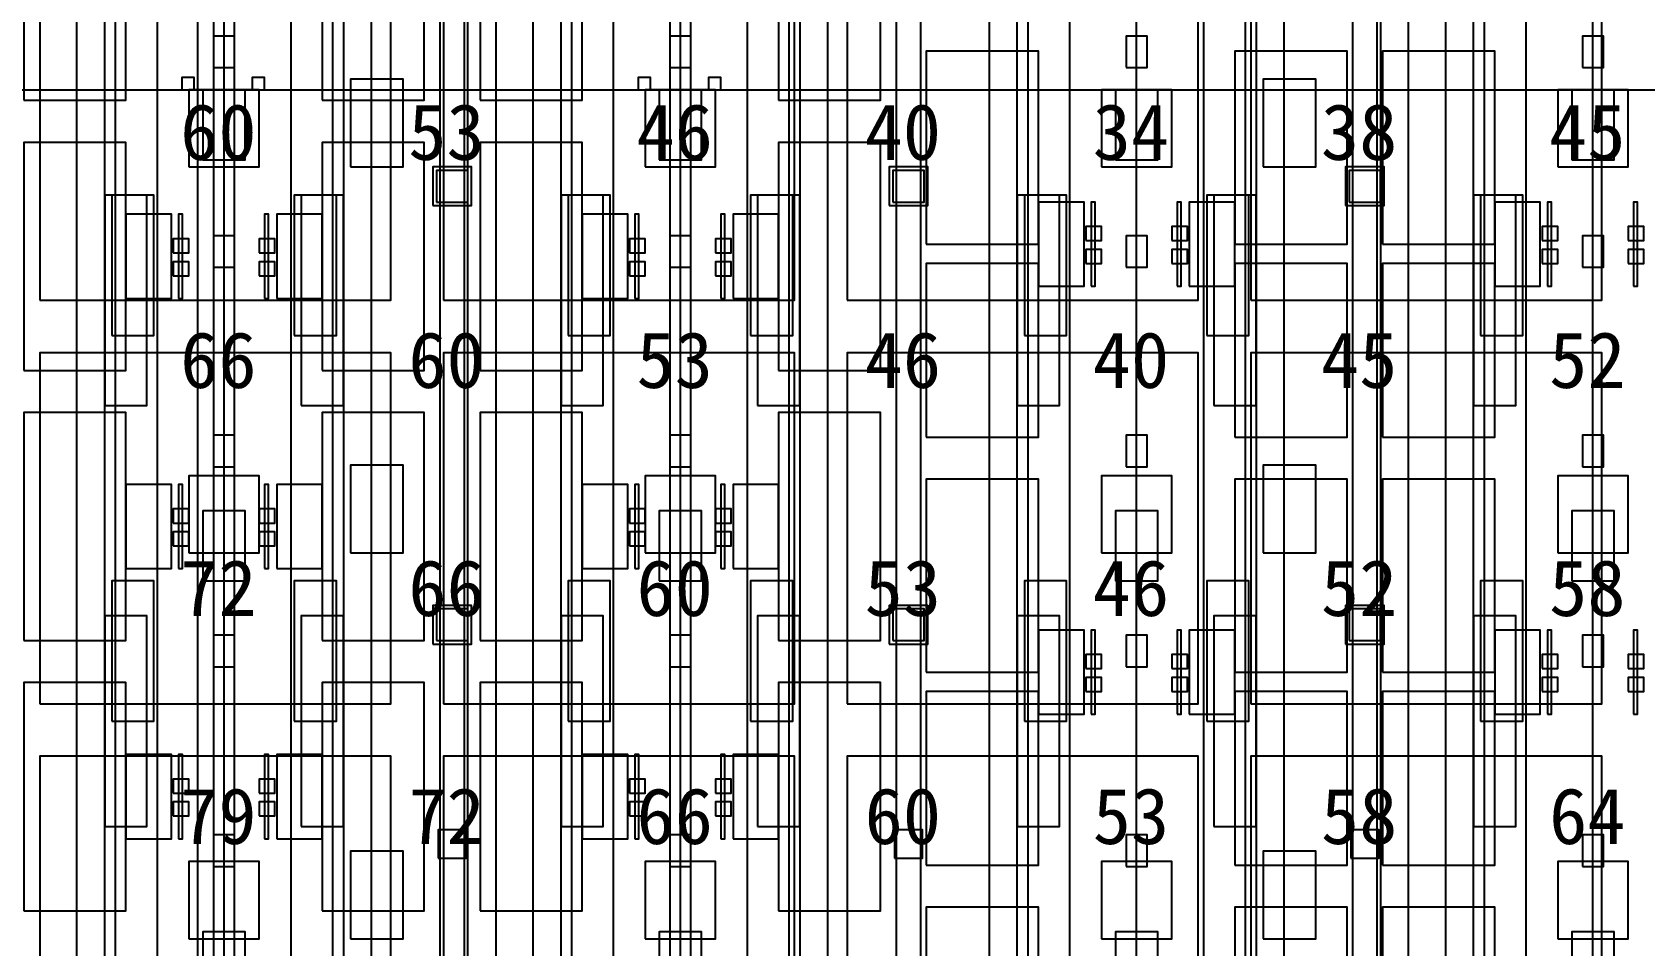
# Model space of a CAD drawing. Header units: metres. Extents: x -1640 to 1560, y -268 to 2338.
# Drawn here: x 2.29 to 48.23, y 1678.6 to 1704.64 of the extents above; entities that cross this region are included whole.
import ezdxf

# ---------------------------------------------------------------- set-up
doc = ezdxf.new("R2010")
doc.units = ezdxf.units.M
for name, color, linetype in [('1F_CHL', 4, 'Continuous'), ('1F_PUMP', 2, 'Continuous'), ('1F_SCR', 3, 'Continuous'), ('1F_STRUCT_COLUMN', 8, 'Continuous'), ('2F_CSF_LATERAL_RACK_CONCEPT', 9, 'Continuous'), ('2F_RFG', 5, 'Continuous'), ('2F_STRUCT_COLUMN', 8, 'Continuous'), ('2F_VMB', 6, 'Continuous'), ('3F_CLEANROOM_OVERHEAD_PIPE_DUCT_CONCEPT', 9, 'Continuous'), ('3F_CVD', 3, 'Continuous'), ('3F_EHS_EGRESS_DIST_M', 2, 'Continuous'), ('3F_FOUP', 5, 'Continuous'), ('3F_OHT', 9, 'Continuous'), ('3F_OHTV', 1, 'Continuous'), ('3F_PHOTO', 1, 'Continuous'), ('3F_STRUCT_COLUMN', 8, 'Continuous'), ('3F_TBAR', 6, 'Continuous'), ('4F_FFU', 1, 'Continuous'), ('4F_STRUCT_PLENUM_TRUSS_CONCEPT', 9, 'Continuous'), ('5F_CHL', 4, 'Continuous'), ('5F_PUMP', 2, 'Continuous'), ('5F_SCR', 3, 'Continuous'), ('5F_STRUCT_COLUMN', 8, 'Continuous'), ('6F_CSF_LATERAL_RACK_CONCEPT', 9, 'Continuous'), ('6F_RFG', 5, 'Continuous'), ('6F_STRUCT_COLUMN', 8, 'Continuous'), ('6F_VMB', 6, 'Continuous'), ('7F_CLEANROOM_OVERHEAD_PIPE_DUCT_CONCEPT', 9, 'Continuous'), ('7F_CVD', 3, 'Continuous'), ('7F_EHS_EGRESS_DIST_M', 2, 'Continuous'), ('7F_FOUP', 5, 'Continuous'), ('7F_OHT', 9, 'Continuous'), ('7F_OHTV', 1, 'Continuous'), ('7F_PHOTO', 1, 'Continuous'), ('7F_STRUCT_COLUMN', 8, 'Continuous'), ('7F_TBAR', 6, 'Continuous'), ('8F_FFU', 1, 'Continuous'), ('8F_STRUCT_PLENUM_TRUSS_CONCEPT', 9, 'Continuous'), ('EHS_GAS_SUPPLY', 3, 'Continuous'), ('EHS_PROCESS_EXHAUST', 1, 'Continuous'), ('EHS_TREATED_EXHAUST', 30, 'Continuous'), ('UTIL_ELEC.LV_CONCEPT', 2, 'Continuous'), ('UTIL_GAS.SPEC_CONCEPT', 3, 'Continuous'), ('UTIL_PCW.R_CONCEPT', 1, 'Continuous'), ('UTIL_PCW.S_CONCEPT', 6, 'Continuous')]:
    doc.layers.add(name, color=color, linetype=linetype)

msp = doc.modelspace()

# ---------------------------------------------------------------- linework, layer by layer
at = {"layer": '1F_CHL'}
for points in [[(11.35, 1700.8), (12.85, 1700.8), (12.85, 1703.3), (11.35, 1703.3)], [(37.35, 1700.8), (38.85, 1700.8), (38.85, 1703.3), (37.35, 1703.3)], [(11.35, 1689.8), (12.85, 1689.8), (12.85, 1692.3), (11.35, 1692.3)], [(37.35, 1689.8), (38.85, 1689.8), (38.85, 1692.3), (37.35, 1692.3)], [(11.35, 1678.8), (12.85, 1678.8), (12.85, 1681.3), (11.35, 1681.3)], [(37.35, 1678.8), (38.85, 1678.8), (38.85, 1681.3), (37.35, 1681.3)]]:
    msp.add_lwpolyline(points, close=True, dxfattribs=at)
at = {"layer": '1F_PUMP'}
for points in [[(4.55, 1696), (5.75, 1696), (5.75, 1700), (4.55, 1700)], [(9.75, 1696), (10.95, 1696), (10.95, 1700), (9.75, 1700)], [(17.55, 1696), (18.75, 1696), (18.75, 1700), (17.55, 1700)], [(22.75, 1696), (23.95, 1696), (23.95, 1700), (22.75, 1700)], [(30.55, 1696), (31.75, 1696), (31.75, 1700), (30.55, 1700)], [(35.75, 1696), (36.95, 1696), (36.95, 1700), (35.75, 1700)], [(43.55, 1696), (44.75, 1696), (44.75, 1700), (43.55, 1700)], [(4.55, 1685), (5.75, 1685), (5.75, 1689), (4.55, 1689)], [(9.75, 1685), (10.95, 1685), (10.95, 1689), (9.75, 1689)], [(17.55, 1685), (18.75, 1685), (18.75, 1689), (17.55, 1689)], [(22.75, 1685), (23.95, 1685), (23.95, 1689), (22.75, 1689)], [(30.55, 1685), (31.75, 1685), (31.75, 1689), (30.55, 1689)], [(35.75, 1685), (36.95, 1685), (36.95, 1689), (35.75, 1689)], [(43.55, 1685), (44.75, 1685), (44.75, 1689), (43.55, 1689)]]:
    msp.add_lwpolyline(points, close=True, dxfattribs=at)
at = {"layer": '1F_SCR'}
for points in [[(6.75, 1700.8), (8.75, 1700.8), (8.75, 1703), (6.75, 1703)], [(19.75, 1700.8), (21.75, 1700.8), (21.75, 1703), (19.75, 1703)], [(32.75, 1700.8), (34.75, 1700.8), (34.75, 1703), (32.75, 1703)], [(45.75, 1700.8), (47.75, 1700.8), (47.75, 1703), (45.75, 1703)], [(6.75, 1689.8), (8.75, 1689.8), (8.75, 1692), (6.75, 1692)], [(19.75, 1689.8), (21.75, 1689.8), (21.75, 1692), (19.75, 1692)], [(32.75, 1689.8), (34.75, 1689.8), (34.75, 1692), (32.75, 1692)], [(45.75, 1689.8), (47.75, 1689.8), (47.75, 1692), (45.75, 1692)], [(6.75, 1678.8), (8.75, 1678.8), (8.75, 1681), (6.75, 1681)], [(19.75, 1678.8), (21.75, 1678.8), (21.75, 1681), (19.75, 1681)], [(32.75, 1678.8), (34.75, 1678.8), (34.75, 1681), (32.75, 1681)], [(45.75, 1678.8), (47.75, 1678.8), (47.75, 1681), (45.75, 1681)]]:
    msp.add_lwpolyline(points, close=True, dxfattribs=at)
at = {"layer": '1F_STRUCT_COLUMN'}
for points in [[(13.7, 1699.7), (14.8, 1699.7), (14.8, 1700.8), (13.7, 1700.8)], [(26.7, 1699.7), (27.8, 1699.7), (27.8, 1700.8), (26.7, 1700.8)], [(39.7, 1699.7), (40.8, 1699.7), (40.8, 1700.8), (39.7, 1700.8)], [(13.7, 1687.2), (14.8, 1687.2), (14.8, 1688.3), (13.7, 1688.3)], [(26.7, 1687.2), (27.8, 1687.2), (27.8, 1688.3), (26.7, 1688.3)], [(39.7, 1687.2), (40.8, 1687.2), (40.8, 1688.3), (39.7, 1688.3)]]:
    msp.add_lwpolyline(points, close=True, dxfattribs=at)
at = {"layer": '2F_CSF_LATERAL_RACK_CONCEPT'}
for points in [[(3.55, 1573), (4.35, 1573), (4.35, 1719), (3.55, 1719)], [(11.15, 1573), (11.95, 1573), (11.95, 1719), (11.15, 1719)], [(16.55, 1573), (17.35, 1573), (17.35, 1719), (16.55, 1719)], [(24.15, 1573), (24.95, 1573), (24.95, 1719), (24.15, 1719)], [(29.55, 1573), (30.35, 1573), (30.35, 1719), (29.55, 1719)], [(37.15, 1573), (37.95, 1573), (37.95, 1719), (37.15, 1719)], [(42.55, 1573), (43.35, 1573), (43.35, 1719), (42.55, 1719)]]:
    msp.add_lwpolyline(points, close=True, dxfattribs=at)
at = {"layer": '2F_RFG'}
for points in [[(4.35, 1694), (5.55, 1694), (5.55, 1700), (4.35, 1700)], [(9.95, 1694), (11.15, 1694), (11.15, 1700), (9.95, 1700)], [(17.35, 1694), (18.55, 1694), (18.55, 1700), (17.35, 1700)], [(22.95, 1694), (24.15, 1694), (24.15, 1700), (22.95, 1700)], [(30.35, 1694), (31.55, 1694), (31.55, 1700), (30.35, 1700)], [(35.95, 1694), (37.15, 1694), (37.15, 1700), (35.95, 1700)], [(43.35, 1694), (44.55, 1694), (44.55, 1700), (43.35, 1700)], [(4.35, 1682), (5.55, 1682), (5.55, 1688), (4.35, 1688)], [(9.95, 1682), (11.15, 1682), (11.15, 1688), (9.95, 1688)], [(17.35, 1682), (18.55, 1682), (18.55, 1688), (17.35, 1688)], [(22.95, 1682), (24.15, 1682), (24.15, 1688), (22.95, 1688)], [(30.35, 1682), (31.55, 1682), (31.55, 1688), (30.35, 1688)], [(35.95, 1682), (37.15, 1682), (37.15, 1688), (35.95, 1688)], [(43.35, 1682), (44.55, 1682), (44.55, 1688), (43.35, 1688)]]:
    msp.add_lwpolyline(points, close=True, dxfattribs=at)
at = {"layer": '2F_STRUCT_COLUMN'}
for points in [[(13.8, 1699.8), (14.7, 1699.8), (14.7, 1700.7), (13.8, 1700.7)], [(26.8, 1699.8), (27.7, 1699.8), (27.7, 1700.7), (26.8, 1700.7)], [(39.8, 1699.8), (40.7, 1699.8), (40.7, 1700.7), (39.8, 1700.7)], [(13.8, 1687.3), (14.7, 1687.3), (14.7, 1688.2), (13.8, 1688.2)], [(26.8, 1687.3), (27.7, 1687.3), (27.7, 1688.2), (26.8, 1688.2)], [(39.8, 1687.3), (40.7, 1687.3), (40.7, 1688.2), (39.8, 1688.2)]]:
    msp.add_lwpolyline(points, close=True, dxfattribs=at)
at = {"layer": '2F_VMB'}
for points in [[(7.15, 1701), (8.35, 1701), (8.35, 1703), (7.15, 1703)], [(20.15, 1701), (21.35, 1701), (21.35, 1703), (20.15, 1703)], [(33.15, 1701), (34.35, 1701), (34.35, 1703), (33.15, 1703)], [(46.15, 1701), (47.35, 1701), (47.35, 1703), (46.15, 1703)], [(7.15, 1689), (8.35, 1689), (8.35, 1691), (7.15, 1691)], [(20.15, 1689), (21.35, 1689), (21.35, 1691), (20.15, 1691)], [(33.15, 1689), (34.35, 1689), (34.35, 1691), (33.15, 1691)], [(46.15, 1689), (47.35, 1689), (47.35, 1691), (46.15, 1691)], [(7.15, 1677), (8.35, 1677), (8.35, 1679), (7.15, 1679)], [(20.15, 1677), (21.35, 1677), (21.35, 1679), (20.15, 1679)], [(33.15, 1677), (34.35, 1677), (34.35, 1679), (33.15, 1679)], [(46.15, 1677), (47.35, 1677), (47.35, 1679), (46.15, 1679)]]:
    msp.add_lwpolyline(points, close=True, dxfattribs=at)
at = {"layer": '3F_CLEANROOM_OVERHEAD_PIPE_DUCT_CONCEPT'}
for points in [[(4.65, 1572), (5.85, 1572), (5.85, 1720), (4.65, 1720)], [(9.65, 1572), (10.85, 1572), (10.85, 1720), (9.65, 1720)], [(17.65, 1572), (18.85, 1572), (18.85, 1720), (17.65, 1720)], [(22.65, 1572), (23.85, 1572), (23.85, 1720), (22.65, 1720)], [(30.65, 1572), (31.85, 1572), (31.85, 1720), (30.65, 1720)], [(35.65, 1572), (36.85, 1572), (36.85, 1720), (35.65, 1720)], [(43.65, 1572), (44.85, 1572), (44.85, 1720), (43.65, 1720)]]:
    msp.add_lwpolyline(points, close=True, dxfattribs=at)
at = {"layer": '3F_CVD'}
for points in [[(2.05, 1702.7), (4.95, 1702.7), (4.95, 1709.2), (2.05, 1709.2)], [(10.55, 1702.7), (13.45, 1702.7), (13.45, 1709.2), (10.55, 1709.2)], [(15.05, 1702.7), (17.95, 1702.7), (17.95, 1709.2), (15.05, 1709.2)], [(23.55, 1702.7), (26.45, 1702.7), (26.45, 1709.2), (23.55, 1709.2)], [(2.05, 1695), (4.95, 1695), (4.95, 1701.5), (2.05, 1701.5)], [(10.55, 1695), (13.45, 1695), (13.45, 1701.5), (10.55, 1701.5)], [(15.05, 1695), (17.95, 1695), (17.95, 1701.5), (15.05, 1701.5)], [(23.55, 1695), (26.45, 1695), (26.45, 1701.5), (23.55, 1701.5)], [(4.95, 1697.05), (6.25, 1697.05), (6.25, 1699.45), (4.95, 1699.45)], [(9.25, 1697.05), (10.55, 1697.05), (10.55, 1699.45), (9.25, 1699.45)], [(17.95, 1697.05), (19.25, 1697.05), (19.25, 1699.45), (17.95, 1699.45)], [(22.25, 1697.05), (23.55, 1697.05), (23.55, 1699.45), (22.25, 1699.45)], [(2.05, 1687.3), (4.95, 1687.3), (4.95, 1693.8), (2.05, 1693.8)], [(10.55, 1687.3), (13.45, 1687.3), (13.45, 1693.8), (10.55, 1693.8)], [(15.05, 1687.3), (17.95, 1687.3), (17.95, 1693.8), (15.05, 1693.8)], [(23.55, 1687.3), (26.45, 1687.3), (26.45, 1693.8), (23.55, 1693.8)], [(4.95, 1689.35), (6.25, 1689.35), (6.25, 1691.75), (4.95, 1691.75)], [(9.25, 1689.35), (10.55, 1689.35), (10.55, 1691.75), (9.25, 1691.75)], [(17.95, 1689.35), (19.25, 1689.35), (19.25, 1691.75), (17.95, 1691.75)], [(22.25, 1689.35), (23.55, 1689.35), (23.55, 1691.75), (22.25, 1691.75)], [(2.05, 1679.6), (4.95, 1679.6), (4.95, 1686.1), (2.05, 1686.1)], [(10.55, 1679.6), (13.45, 1679.6), (13.45, 1686.1), (10.55, 1686.1)], [(15.05, 1679.6), (17.95, 1679.6), (17.95, 1686.1), (15.05, 1686.1)], [(23.55, 1679.6), (26.45, 1679.6), (26.45, 1686.1), (23.55, 1686.1)], [(4.95, 1681.65), (6.25, 1681.65), (6.25, 1684.05), (4.95, 1684.05)], [(9.25, 1681.65), (10.55, 1681.65), (10.55, 1684.05), (9.25, 1684.05)], [(17.95, 1681.65), (19.25, 1681.65), (19.25, 1684.05), (17.95, 1684.05)], [(22.25, 1681.65), (23.55, 1681.65), (23.55, 1684.05), (22.25, 1684.05)]]:
    msp.add_lwpolyline(points, close=True, dxfattribs=at)
at = {"layer": '3F_FOUP'}
for points in [[(32.3, 1698.7), (32.75, 1698.7), (32.75, 1699.1), (32.3, 1699.1)], [(34.75, 1698.7), (35.2, 1698.7), (35.2, 1699.1), (34.75, 1699.1)], [(45.3, 1698.7), (45.75, 1698.7), (45.75, 1699.1), (45.3, 1699.1)], [(47.75, 1698.7), (48.2, 1698.7), (48.2, 1699.1), (47.75, 1699.1)], [(6.3, 1698.35), (6.75, 1698.35), (6.75, 1698.75), (6.3, 1698.75)], [(8.75, 1698.35), (9.2, 1698.35), (9.2, 1698.75), (8.75, 1698.75)], [(19.3, 1698.35), (19.75, 1698.35), (19.75, 1698.75), (19.3, 1698.75)], [(21.75, 1698.35), (22.2, 1698.35), (22.2, 1698.75), (21.75, 1698.75)], [(32.3, 1698.05), (32.75, 1698.05), (32.75, 1698.45), (32.3, 1698.45)], [(34.75, 1698.05), (35.2, 1698.05), (35.2, 1698.45), (34.75, 1698.45)], [(45.3, 1698.05), (45.75, 1698.05), (45.75, 1698.45), (45.3, 1698.45)], [(47.75, 1698.05), (48.2, 1698.05), (48.2, 1698.45), (47.75, 1698.45)], [(6.3, 1697.7), (6.75, 1697.7), (6.75, 1698.1), (6.3, 1698.1)], [(8.75, 1697.7), (9.2, 1697.7), (9.2, 1698.1), (8.75, 1698.1)], [(19.3, 1697.7), (19.75, 1697.7), (19.75, 1698.1), (19.3, 1698.1)], [(21.75, 1697.7), (22.2, 1697.7), (22.2, 1698.1), (21.75, 1698.1)], [(6.3, 1690.65), (6.75, 1690.65), (6.75, 1691.05), (6.3, 1691.05)], [(8.75, 1690.65), (9.2, 1690.65), (9.2, 1691.05), (8.75, 1691.05)], [(19.3, 1690.65), (19.75, 1690.65), (19.75, 1691.05), (19.3, 1691.05)], [(21.75, 1690.65), (22.2, 1690.65), (22.2, 1691.05), (21.75, 1691.05)], [(6.3, 1690), (6.75, 1690), (6.75, 1690.4), (6.3, 1690.4)], [(8.75, 1690), (9.2, 1690), (9.2, 1690.4), (8.75, 1690.4)], [(19.3, 1690), (19.75, 1690), (19.75, 1690.4), (19.3, 1690.4)], [(21.75, 1690), (22.2, 1690), (22.2, 1690.4), (21.75, 1690.4)], [(32.3, 1686.5), (32.75, 1686.5), (32.75, 1686.9), (32.3, 1686.9)], [(34.75, 1686.5), (35.2, 1686.5), (35.2, 1686.9), (34.75, 1686.9)], [(45.3, 1686.5), (45.75, 1686.5), (45.75, 1686.9), (45.3, 1686.9)], [(47.75, 1686.5), (48.2, 1686.5), (48.2, 1686.9), (47.75, 1686.9)], [(32.3, 1685.85), (32.75, 1685.85), (32.75, 1686.25), (32.3, 1686.25)], [(34.75, 1685.85), (35.2, 1685.85), (35.2, 1686.25), (34.75, 1686.25)], [(45.3, 1685.85), (45.75, 1685.85), (45.75, 1686.25), (45.3, 1686.25)], [(47.75, 1685.85), (48.2, 1685.85), (48.2, 1686.25), (47.75, 1686.25)], [(6.3, 1682.95), (6.75, 1682.95), (6.75, 1683.35), (6.3, 1683.35)], [(8.75, 1682.95), (9.2, 1682.95), (9.2, 1683.35), (8.75, 1683.35)], [(19.3, 1682.95), (19.75, 1682.95), (19.75, 1683.35), (19.3, 1683.35)], [(21.75, 1682.95), (22.2, 1682.95), (22.2, 1683.35), (21.75, 1683.35)], [(6.3, 1682.3), (6.75, 1682.3), (6.75, 1682.7), (6.3, 1682.7)], [(8.75, 1682.3), (9.2, 1682.3), (9.2, 1682.7), (8.75, 1682.7)], [(19.3, 1682.3), (19.75, 1682.3), (19.75, 1682.7), (19.3, 1682.7)], [(21.75, 1682.3), (22.2, 1682.3), (22.2, 1682.7), (21.75, 1682.7)]]:
    msp.add_lwpolyline(points, close=True, dxfattribs=at)
at = {"layer": '3F_OHT'}
for p, q in [((7.75, 1650), (7.75, 1720)), ((20.75, 1650), (20.75, 1720)), ((33.75, 1650), (33.75, 1720)), ((46.75, 1650), (46.75, 1720))]:
    msp.add_line(p, q, dxfattribs=at)
at = {"layer": '3F_OHTV'}
for points in [[(7.45, 1703.63), (8.05, 1703.63), (8.05, 1704.53), (7.45, 1704.53)], [(20.45, 1703.63), (21.05, 1703.63), (21.05, 1704.53), (20.45, 1704.53)], [(33.45, 1703.63), (34.05, 1703.63), (34.05, 1704.53), (33.45, 1704.53)], [(46.45, 1703.63), (47.05, 1703.63), (47.05, 1704.53), (46.45, 1704.53)], [(7.45, 1697.94), (8.05, 1697.94), (8.05, 1698.84), (7.45, 1698.84)], [(20.45, 1697.94), (21.05, 1697.94), (21.05, 1698.84), (20.45, 1698.84)], [(33.45, 1697.94), (34.05, 1697.94), (34.05, 1698.84), (33.45, 1698.84)], [(46.45, 1697.94), (47.05, 1697.94), (47.05, 1698.84), (46.45, 1698.84)], [(7.45, 1692.25), (8.05, 1692.25), (8.05, 1693.15), (7.45, 1693.15)], [(20.45, 1692.25), (21.05, 1692.25), (21.05, 1693.15), (20.45, 1693.15)], [(33.45, 1692.25), (34.05, 1692.25), (34.05, 1693.15), (33.45, 1693.15)], [(46.45, 1692.25), (47.05, 1692.25), (47.05, 1693.15), (46.45, 1693.15)], [(7.45, 1686.55), (8.05, 1686.55), (8.05, 1687.45), (7.45, 1687.45)], [(20.45, 1686.55), (21.05, 1686.55), (21.05, 1687.45), (20.45, 1687.45)], [(33.45, 1686.55), (34.05, 1686.55), (34.05, 1687.45), (33.45, 1687.45)], [(46.45, 1686.55), (47.05, 1686.55), (47.05, 1687.45), (46.45, 1687.45)], [(7.45, 1680.86), (8.05, 1680.86), (8.05, 1681.76), (7.45, 1681.76)], [(20.45, 1680.86), (21.05, 1680.86), (21.05, 1681.76), (20.45, 1681.76)], [(33.45, 1680.86), (34.05, 1680.86), (34.05, 1681.76), (33.45, 1681.76)], [(46.45, 1680.86), (47.05, 1680.86), (47.05, 1681.76), (46.45, 1681.76)]]:
    msp.add_lwpolyline(points, close=True, dxfattribs=at)
at = {"layer": '3F_PHOTO'}
for points in [[(27.75, 1698.6), (30.95, 1698.6), (30.95, 1704.1), (27.75, 1704.1)], [(36.55, 1698.6), (39.75, 1698.6), (39.75, 1704.1), (36.55, 1704.1)], [(40.75, 1698.6), (43.95, 1698.6), (43.95, 1704.1), (40.75, 1704.1)], [(30.95, 1697.4), (32.25, 1697.4), (32.25, 1699.8), (30.95, 1699.8)], [(35.25, 1697.4), (36.55, 1697.4), (36.55, 1699.8), (35.25, 1699.8)], [(43.95, 1697.4), (45.25, 1697.4), (45.25, 1699.8), (43.95, 1699.8)], [(27.75, 1693.1), (30.95, 1693.1), (30.95, 1698.05), (27.75, 1698.05)], [(36.55, 1693.1), (39.75, 1693.1), (39.75, 1698.05), (36.55, 1698.05)], [(40.75, 1693.1), (43.95, 1693.1), (43.95, 1698.05), (40.75, 1698.05)], [(27.75, 1686.4), (30.95, 1686.4), (30.95, 1691.9), (27.75, 1691.9)], [(36.55, 1686.4), (39.75, 1686.4), (39.75, 1691.9), (36.55, 1691.9)], [(40.75, 1686.4), (43.95, 1686.4), (43.95, 1691.9), (40.75, 1691.9)], [(30.95, 1685.2), (32.25, 1685.2), (32.25, 1687.6), (30.95, 1687.6)], [(35.25, 1685.2), (36.55, 1685.2), (36.55, 1687.6), (35.25, 1687.6)], [(43.95, 1685.2), (45.25, 1685.2), (45.25, 1687.6), (43.95, 1687.6)], [(27.75, 1680.9), (30.95, 1680.9), (30.95, 1685.85), (27.75, 1685.85)], [(36.55, 1680.9), (39.75, 1680.9), (39.75, 1685.85), (36.55, 1685.85)], [(40.75, 1680.9), (43.95, 1680.9), (43.95, 1685.85), (40.75, 1685.85)], [(27.75, 1674.2), (30.95, 1674.2), (30.95, 1679.7), (27.75, 1679.7)], [(36.55, 1674.2), (39.75, 1674.2), (39.75, 1679.7), (36.55, 1679.7)], [(40.75, 1674.2), (43.95, 1674.2), (43.95, 1679.7), (40.75, 1679.7)]]:
    msp.add_lwpolyline(points, close=True, dxfattribs=at)
at = {"layer": '3F_STRUCT_COLUMN'}
for points in [[(13.85, 1681.1), (14.65, 1681.1), (14.65, 1681.9), (13.85, 1681.9)], [(26.85, 1681.1), (27.65, 1681.1), (27.65, 1681.9), (26.85, 1681.9)], [(39.85, 1681.1), (40.65, 1681.1), (40.65, 1681.9), (39.85, 1681.9)]]:
    msp.add_lwpolyline(points, close=True, dxfattribs=at)
at = {"layer": '3F_TBAR'}
for points in [[(32.45, 1697.4), (32.57, 1697.4), (32.57, 1699.8), (32.45, 1699.8)], [(34.9, 1697.4), (35.02, 1697.4), (35.02, 1699.8), (34.9, 1699.8)], [(45.45, 1697.4), (45.57, 1697.4), (45.57, 1699.8), (45.45, 1699.8)], [(47.9, 1697.4), (48.02, 1697.4), (48.02, 1699.8), (47.9, 1699.8)], [(6.45, 1697.05), (6.57, 1697.05), (6.57, 1699.45), (6.45, 1699.45)], [(8.9, 1697.05), (9.02, 1697.05), (9.02, 1699.45), (8.9, 1699.45)], [(19.45, 1697.05), (19.57, 1697.05), (19.57, 1699.45), (19.45, 1699.45)], [(21.9, 1697.05), (22.02, 1697.05), (22.02, 1699.45), (21.9, 1699.45)], [(6.45, 1689.35), (6.57, 1689.35), (6.57, 1691.75), (6.45, 1691.75)], [(8.9, 1689.35), (9.02, 1689.35), (9.02, 1691.75), (8.9, 1691.75)], [(19.45, 1689.35), (19.57, 1689.35), (19.57, 1691.75), (19.45, 1691.75)], [(21.9, 1689.35), (22.02, 1689.35), (22.02, 1691.75), (21.9, 1691.75)], [(32.45, 1685.2), (32.57, 1685.2), (32.57, 1687.6), (32.45, 1687.6)], [(34.9, 1685.2), (35.02, 1685.2), (35.02, 1687.6), (34.9, 1687.6)], [(45.45, 1685.2), (45.57, 1685.2), (45.57, 1687.6), (45.45, 1687.6)], [(47.9, 1685.2), (48.02, 1685.2), (48.02, 1687.6), (47.9, 1687.6)], [(6.45, 1681.65), (6.57, 1681.65), (6.57, 1684.05), (6.45, 1684.05)], [(8.9, 1681.65), (9.02, 1681.65), (9.02, 1684.05), (8.9, 1684.05)], [(19.45, 1681.65), (19.57, 1681.65), (19.57, 1684.05), (19.45, 1684.05)], [(21.9, 1681.65), (22.02, 1681.65), (22.02, 1684.05), (21.9, 1684.05)]]:
    msp.add_lwpolyline(points, close=True, dxfattribs=at)
at = {"layer": '4F_FFU'}
for points in [[(2.5, 1697), (12.5, 1697), (12.5, 1707), (2.5, 1707)], [(14, 1697), (24, 1697), (24, 1707), (14, 1707)], [(25.5, 1697), (35.5, 1697), (35.5, 1707), (25.5, 1707)], [(37, 1697), (47, 1697), (47, 1707), (37, 1707)], [(2.5, 1685.5), (12.5, 1685.5), (12.5, 1695.5), (2.5, 1695.5)], [(14, 1685.5), (24, 1685.5), (24, 1695.5), (14, 1695.5)], [(25.5, 1685.5), (35.5, 1685.5), (35.5, 1695.5), (25.5, 1695.5)], [(37, 1685.5), (47, 1685.5), (47, 1695.5), (37, 1695.5)], [(2.5, 1674), (12.5, 1674), (12.5, 1684), (2.5, 1684)], [(14, 1674), (24, 1674), (24, 1684), (14, 1684)], [(25.5, 1674), (35.5, 1674), (35.5, 1684), (25.5, 1684)], [(37, 1674), (47, 1674), (47, 1684), (37, 1684)]]:
    msp.add_lwpolyline(points, close=True, dxfattribs=at)
at = {"layer": '4F_STRUCT_PLENUM_TRUSS_CONCEPT'}
for points in [[(13.9, 1569), (14.6, 1569), (14.6, 1723), (13.9, 1723)], [(26.9, 1569), (27.6, 1569), (27.6, 1723), (26.9, 1723)], [(39.9, 1569), (40.6, 1569), (40.6, 1723), (39.9, 1723)]]:
    msp.add_lwpolyline(points, close=True, dxfattribs=at)
at = {"layer": '5F_CHL'}
for points in [[(11.35, 1700.8), (12.85, 1700.8), (12.85, 1703.3), (11.35, 1703.3)], [(37.35, 1700.8), (38.85, 1700.8), (38.85, 1703.3), (37.35, 1703.3)], [(11.35, 1689.8), (12.85, 1689.8), (12.85, 1692.3), (11.35, 1692.3)], [(37.35, 1689.8), (38.85, 1689.8), (38.85, 1692.3), (37.35, 1692.3)], [(11.35, 1678.8), (12.85, 1678.8), (12.85, 1681.3), (11.35, 1681.3)], [(37.35, 1678.8), (38.85, 1678.8), (38.85, 1681.3), (37.35, 1681.3)]]:
    msp.add_lwpolyline(points, close=True, dxfattribs=at)
at = {"layer": '5F_PUMP'}
for points in [[(4.55, 1696), (5.75, 1696), (5.75, 1700), (4.55, 1700)], [(9.75, 1696), (10.95, 1696), (10.95, 1700), (9.75, 1700)], [(17.55, 1696), (18.75, 1696), (18.75, 1700), (17.55, 1700)], [(22.75, 1696), (23.95, 1696), (23.95, 1700), (22.75, 1700)], [(30.55, 1696), (31.75, 1696), (31.75, 1700), (30.55, 1700)], [(35.75, 1696), (36.95, 1696), (36.95, 1700), (35.75, 1700)], [(43.55, 1696), (44.75, 1696), (44.75, 1700), (43.55, 1700)], [(4.55, 1685), (5.75, 1685), (5.75, 1689), (4.55, 1689)], [(9.75, 1685), (10.95, 1685), (10.95, 1689), (9.75, 1689)], [(17.55, 1685), (18.75, 1685), (18.75, 1689), (17.55, 1689)], [(22.75, 1685), (23.95, 1685), (23.95, 1689), (22.75, 1689)], [(30.55, 1685), (31.75, 1685), (31.75, 1689), (30.55, 1689)], [(35.75, 1685), (36.95, 1685), (36.95, 1689), (35.75, 1689)], [(43.55, 1685), (44.75, 1685), (44.75, 1689), (43.55, 1689)]]:
    msp.add_lwpolyline(points, close=True, dxfattribs=at)
at = {"layer": '5F_SCR'}
for points in [[(6.75, 1700.8), (8.75, 1700.8), (8.75, 1703), (6.75, 1703)], [(19.75, 1700.8), (21.75, 1700.8), (21.75, 1703), (19.75, 1703)], [(32.75, 1700.8), (34.75, 1700.8), (34.75, 1703), (32.75, 1703)], [(45.75, 1700.8), (47.75, 1700.8), (47.75, 1703), (45.75, 1703)], [(6.75, 1689.8), (8.75, 1689.8), (8.75, 1692), (6.75, 1692)], [(19.75, 1689.8), (21.75, 1689.8), (21.75, 1692), (19.75, 1692)], [(32.75, 1689.8), (34.75, 1689.8), (34.75, 1692), (32.75, 1692)], [(45.75, 1689.8), (47.75, 1689.8), (47.75, 1692), (45.75, 1692)], [(6.75, 1678.8), (8.75, 1678.8), (8.75, 1681), (6.75, 1681)], [(19.75, 1678.8), (21.75, 1678.8), (21.75, 1681), (19.75, 1681)], [(32.75, 1678.8), (34.75, 1678.8), (34.75, 1681), (32.75, 1681)], [(45.75, 1678.8), (47.75, 1678.8), (47.75, 1681), (45.75, 1681)]]:
    msp.add_lwpolyline(points, close=True, dxfattribs=at)
at = {"layer": '5F_STRUCT_COLUMN'}
for points in [[(13.7, 1699.7), (14.8, 1699.7), (14.8, 1700.8), (13.7, 1700.8)], [(26.7, 1699.7), (27.8, 1699.7), (27.8, 1700.8), (26.7, 1700.8)], [(39.7, 1699.7), (40.8, 1699.7), (40.8, 1700.8), (39.7, 1700.8)], [(13.7, 1687.2), (14.8, 1687.2), (14.8, 1688.3), (13.7, 1688.3)], [(26.7, 1687.2), (27.8, 1687.2), (27.8, 1688.3), (26.7, 1688.3)], [(39.7, 1687.2), (40.8, 1687.2), (40.8, 1688.3), (39.7, 1688.3)]]:
    msp.add_lwpolyline(points, close=True, dxfattribs=at)
at = {"layer": '6F_CSF_LATERAL_RACK_CONCEPT'}
for points in [[(3.55, 1573), (4.35, 1573), (4.35, 1719), (3.55, 1719)], [(11.15, 1573), (11.95, 1573), (11.95, 1719), (11.15, 1719)], [(16.55, 1573), (17.35, 1573), (17.35, 1719), (16.55, 1719)], [(24.15, 1573), (24.95, 1573), (24.95, 1719), (24.15, 1719)], [(29.55, 1573), (30.35, 1573), (30.35, 1719), (29.55, 1719)], [(37.15, 1573), (37.95, 1573), (37.95, 1719), (37.15, 1719)], [(42.55, 1573), (43.35, 1573), (43.35, 1719), (42.55, 1719)]]:
    msp.add_lwpolyline(points, close=True, dxfattribs=at)
at = {"layer": '6F_RFG'}
for points in [[(4.35, 1694), (5.55, 1694), (5.55, 1700), (4.35, 1700)], [(9.95, 1694), (11.15, 1694), (11.15, 1700), (9.95, 1700)], [(17.35, 1694), (18.55, 1694), (18.55, 1700), (17.35, 1700)], [(22.95, 1694), (24.15, 1694), (24.15, 1700), (22.95, 1700)], [(30.35, 1694), (31.55, 1694), (31.55, 1700), (30.35, 1700)], [(35.95, 1694), (37.15, 1694), (37.15, 1700), (35.95, 1700)], [(43.35, 1694), (44.55, 1694), (44.55, 1700), (43.35, 1700)], [(4.35, 1682), (5.55, 1682), (5.55, 1688), (4.35, 1688)], [(9.95, 1682), (11.15, 1682), (11.15, 1688), (9.95, 1688)], [(17.35, 1682), (18.55, 1682), (18.55, 1688), (17.35, 1688)], [(22.95, 1682), (24.15, 1682), (24.15, 1688), (22.95, 1688)], [(30.35, 1682), (31.55, 1682), (31.55, 1688), (30.35, 1688)], [(35.95, 1682), (37.15, 1682), (37.15, 1688), (35.95, 1688)], [(43.35, 1682), (44.55, 1682), (44.55, 1688), (43.35, 1688)]]:
    msp.add_lwpolyline(points, close=True, dxfattribs=at)
at = {"layer": '6F_STRUCT_COLUMN'}
for points in [[(13.8, 1699.8), (14.7, 1699.8), (14.7, 1700.7), (13.8, 1700.7)], [(26.8, 1699.8), (27.7, 1699.8), (27.7, 1700.7), (26.8, 1700.7)], [(39.8, 1699.8), (40.7, 1699.8), (40.7, 1700.7), (39.8, 1700.7)], [(13.8, 1687.3), (14.7, 1687.3), (14.7, 1688.2), (13.8, 1688.2)], [(26.8, 1687.3), (27.7, 1687.3), (27.7, 1688.2), (26.8, 1688.2)], [(39.8, 1687.3), (40.7, 1687.3), (40.7, 1688.2), (39.8, 1688.2)]]:
    msp.add_lwpolyline(points, close=True, dxfattribs=at)
at = {"layer": '6F_VMB'}
for points in [[(7.15, 1701), (8.35, 1701), (8.35, 1703), (7.15, 1703)], [(20.15, 1701), (21.35, 1701), (21.35, 1703), (20.15, 1703)], [(33.15, 1701), (34.35, 1701), (34.35, 1703), (33.15, 1703)], [(46.15, 1701), (47.35, 1701), (47.35, 1703), (46.15, 1703)], [(7.15, 1689), (8.35, 1689), (8.35, 1691), (7.15, 1691)], [(20.15, 1689), (21.35, 1689), (21.35, 1691), (20.15, 1691)], [(33.15, 1689), (34.35, 1689), (34.35, 1691), (33.15, 1691)], [(46.15, 1689), (47.35, 1689), (47.35, 1691), (46.15, 1691)], [(7.15, 1677), (8.35, 1677), (8.35, 1679), (7.15, 1679)], [(20.15, 1677), (21.35, 1677), (21.35, 1679), (20.15, 1679)], [(33.15, 1677), (34.35, 1677), (34.35, 1679), (33.15, 1679)], [(46.15, 1677), (47.35, 1677), (47.35, 1679), (46.15, 1679)]]:
    msp.add_lwpolyline(points, close=True, dxfattribs=at)
at = {"layer": '7F_CLEANROOM_OVERHEAD_PIPE_DUCT_CONCEPT'}
for points in [[(4.65, 1572), (5.85, 1572), (5.85, 1720), (4.65, 1720)], [(9.65, 1572), (10.85, 1572), (10.85, 1720), (9.65, 1720)], [(17.65, 1572), (18.85, 1572), (18.85, 1720), (17.65, 1720)], [(22.65, 1572), (23.85, 1572), (23.85, 1720), (22.65, 1720)], [(30.65, 1572), (31.85, 1572), (31.85, 1720), (30.65, 1720)], [(35.65, 1572), (36.85, 1572), (36.85, 1720), (35.65, 1720)], [(43.65, 1572), (44.85, 1572), (44.85, 1720), (43.65, 1720)]]:
    msp.add_lwpolyline(points, close=True, dxfattribs=at)
at = {"layer": '7F_CVD'}
for points in [[(2.05, 1702.7), (4.95, 1702.7), (4.95, 1709.2), (2.05, 1709.2)], [(10.55, 1702.7), (13.45, 1702.7), (13.45, 1709.2), (10.55, 1709.2)], [(15.05, 1702.7), (17.95, 1702.7), (17.95, 1709.2), (15.05, 1709.2)], [(23.55, 1702.7), (26.45, 1702.7), (26.45, 1709.2), (23.55, 1709.2)], [(2.05, 1695), (4.95, 1695), (4.95, 1701.5), (2.05, 1701.5)], [(10.55, 1695), (13.45, 1695), (13.45, 1701.5), (10.55, 1701.5)], [(15.05, 1695), (17.95, 1695), (17.95, 1701.5), (15.05, 1701.5)], [(23.55, 1695), (26.45, 1695), (26.45, 1701.5), (23.55, 1701.5)], [(4.95, 1697.05), (6.25, 1697.05), (6.25, 1699.45), (4.95, 1699.45)], [(9.25, 1697.05), (10.55, 1697.05), (10.55, 1699.45), (9.25, 1699.45)], [(17.95, 1697.05), (19.25, 1697.05), (19.25, 1699.45), (17.95, 1699.45)], [(22.25, 1697.05), (23.55, 1697.05), (23.55, 1699.45), (22.25, 1699.45)], [(2.05, 1687.3), (4.95, 1687.3), (4.95, 1693.8), (2.05, 1693.8)], [(10.55, 1687.3), (13.45, 1687.3), (13.45, 1693.8), (10.55, 1693.8)], [(15.05, 1687.3), (17.95, 1687.3), (17.95, 1693.8), (15.05, 1693.8)], [(23.55, 1687.3), (26.45, 1687.3), (26.45, 1693.8), (23.55, 1693.8)], [(4.95, 1689.35), (6.25, 1689.35), (6.25, 1691.75), (4.95, 1691.75)], [(9.25, 1689.35), (10.55, 1689.35), (10.55, 1691.75), (9.25, 1691.75)], [(17.95, 1689.35), (19.25, 1689.35), (19.25, 1691.75), (17.95, 1691.75)], [(22.25, 1689.35), (23.55, 1689.35), (23.55, 1691.75), (22.25, 1691.75)], [(2.05, 1679.6), (4.95, 1679.6), (4.95, 1686.1), (2.05, 1686.1)], [(10.55, 1679.6), (13.45, 1679.6), (13.45, 1686.1), (10.55, 1686.1)], [(15.05, 1679.6), (17.95, 1679.6), (17.95, 1686.1), (15.05, 1686.1)], [(23.55, 1679.6), (26.45, 1679.6), (26.45, 1686.1), (23.55, 1686.1)], [(4.95, 1681.65), (6.25, 1681.65), (6.25, 1684.05), (4.95, 1684.05)], [(9.25, 1681.65), (10.55, 1681.65), (10.55, 1684.05), (9.25, 1684.05)], [(17.95, 1681.65), (19.25, 1681.65), (19.25, 1684.05), (17.95, 1684.05)], [(22.25, 1681.65), (23.55, 1681.65), (23.55, 1684.05), (22.25, 1684.05)]]:
    msp.add_lwpolyline(points, close=True, dxfattribs=at)
at = {"layer": '7F_FOUP'}
for points in [[(32.3, 1698.7), (32.75, 1698.7), (32.75, 1699.1), (32.3, 1699.1)], [(34.75, 1698.7), (35.2, 1698.7), (35.2, 1699.1), (34.75, 1699.1)], [(45.3, 1698.7), (45.75, 1698.7), (45.75, 1699.1), (45.3, 1699.1)], [(47.75, 1698.7), (48.2, 1698.7), (48.2, 1699.1), (47.75, 1699.1)], [(6.3, 1698.35), (6.75, 1698.35), (6.75, 1698.75), (6.3, 1698.75)], [(8.75, 1698.35), (9.2, 1698.35), (9.2, 1698.75), (8.75, 1698.75)], [(19.3, 1698.35), (19.75, 1698.35), (19.75, 1698.75), (19.3, 1698.75)], [(21.75, 1698.35), (22.2, 1698.35), (22.2, 1698.75), (21.75, 1698.75)], [(32.3, 1698.05), (32.75, 1698.05), (32.75, 1698.45), (32.3, 1698.45)], [(34.75, 1698.05), (35.2, 1698.05), (35.2, 1698.45), (34.75, 1698.45)], [(45.3, 1698.05), (45.75, 1698.05), (45.75, 1698.45), (45.3, 1698.45)], [(47.75, 1698.05), (48.2, 1698.05), (48.2, 1698.45), (47.75, 1698.45)], [(6.3, 1697.7), (6.75, 1697.7), (6.75, 1698.1), (6.3, 1698.1)], [(8.75, 1697.7), (9.2, 1697.7), (9.2, 1698.1), (8.75, 1698.1)], [(19.3, 1697.7), (19.75, 1697.7), (19.75, 1698.1), (19.3, 1698.1)], [(21.75, 1697.7), (22.2, 1697.7), (22.2, 1698.1), (21.75, 1698.1)], [(6.3, 1690.65), (6.75, 1690.65), (6.75, 1691.05), (6.3, 1691.05)], [(8.75, 1690.65), (9.2, 1690.65), (9.2, 1691.05), (8.75, 1691.05)], [(19.3, 1690.65), (19.75, 1690.65), (19.75, 1691.05), (19.3, 1691.05)], [(21.75, 1690.65), (22.2, 1690.65), (22.2, 1691.05), (21.75, 1691.05)], [(6.3, 1690), (6.75, 1690), (6.75, 1690.4), (6.3, 1690.4)], [(8.75, 1690), (9.2, 1690), (9.2, 1690.4), (8.75, 1690.4)], [(19.3, 1690), (19.75, 1690), (19.75, 1690.4), (19.3, 1690.4)], [(21.75, 1690), (22.2, 1690), (22.2, 1690.4), (21.75, 1690.4)], [(32.3, 1686.5), (32.75, 1686.5), (32.75, 1686.9), (32.3, 1686.9)], [(34.75, 1686.5), (35.2, 1686.5), (35.2, 1686.9), (34.75, 1686.9)], [(45.3, 1686.5), (45.75, 1686.5), (45.75, 1686.9), (45.3, 1686.9)], [(47.75, 1686.5), (48.2, 1686.5), (48.2, 1686.9), (47.75, 1686.9)], [(32.3, 1685.85), (32.75, 1685.85), (32.75, 1686.25), (32.3, 1686.25)], [(34.75, 1685.85), (35.2, 1685.85), (35.2, 1686.25), (34.75, 1686.25)], [(45.3, 1685.85), (45.75, 1685.85), (45.75, 1686.25), (45.3, 1686.25)], [(47.75, 1685.85), (48.2, 1685.85), (48.2, 1686.25), (47.75, 1686.25)], [(6.3, 1682.95), (6.75, 1682.95), (6.75, 1683.35), (6.3, 1683.35)], [(8.75, 1682.95), (9.2, 1682.95), (9.2, 1683.35), (8.75, 1683.35)], [(19.3, 1682.95), (19.75, 1682.95), (19.75, 1683.35), (19.3, 1683.35)], [(21.75, 1682.95), (22.2, 1682.95), (22.2, 1683.35), (21.75, 1683.35)], [(6.3, 1682.3), (6.75, 1682.3), (6.75, 1682.7), (6.3, 1682.7)], [(8.75, 1682.3), (9.2, 1682.3), (9.2, 1682.7), (8.75, 1682.7)], [(19.3, 1682.3), (19.75, 1682.3), (19.75, 1682.7), (19.3, 1682.7)], [(21.75, 1682.3), (22.2, 1682.3), (22.2, 1682.7), (21.75, 1682.7)]]:
    msp.add_lwpolyline(points, close=True, dxfattribs=at)
at = {"layer": '7F_OHT'}
for p, q in [((7.75, 1650), (7.75, 1720)), ((20.75, 1650), (20.75, 1720)), ((33.75, 1650), (33.75, 1720)), ((46.75, 1650), (46.75, 1720))]:
    msp.add_line(p, q, dxfattribs=at)
at = {"layer": '7F_OHTV'}
for points in [[(7.45, 1703.63), (8.05, 1703.63), (8.05, 1704.53), (7.45, 1704.53)], [(20.45, 1703.63), (21.05, 1703.63), (21.05, 1704.53), (20.45, 1704.53)], [(33.45, 1703.63), (34.05, 1703.63), (34.05, 1704.53), (33.45, 1704.53)], [(46.45, 1703.63), (47.05, 1703.63), (47.05, 1704.53), (46.45, 1704.53)], [(7.45, 1697.94), (8.05, 1697.94), (8.05, 1698.84), (7.45, 1698.84)], [(20.45, 1697.94), (21.05, 1697.94), (21.05, 1698.84), (20.45, 1698.84)], [(33.45, 1697.94), (34.05, 1697.94), (34.05, 1698.84), (33.45, 1698.84)], [(46.45, 1697.94), (47.05, 1697.94), (47.05, 1698.84), (46.45, 1698.84)], [(7.45, 1692.25), (8.05, 1692.25), (8.05, 1693.15), (7.45, 1693.15)], [(20.45, 1692.25), (21.05, 1692.25), (21.05, 1693.15), (20.45, 1693.15)], [(33.45, 1692.25), (34.05, 1692.25), (34.05, 1693.15), (33.45, 1693.15)], [(46.45, 1692.25), (47.05, 1692.25), (47.05, 1693.15), (46.45, 1693.15)], [(7.45, 1686.55), (8.05, 1686.55), (8.05, 1687.45), (7.45, 1687.45)], [(20.45, 1686.55), (21.05, 1686.55), (21.05, 1687.45), (20.45, 1687.45)], [(33.45, 1686.55), (34.05, 1686.55), (34.05, 1687.45), (33.45, 1687.45)], [(46.45, 1686.55), (47.05, 1686.55), (47.05, 1687.45), (46.45, 1687.45)], [(7.45, 1680.86), (8.05, 1680.86), (8.05, 1681.76), (7.45, 1681.76)], [(20.45, 1680.86), (21.05, 1680.86), (21.05, 1681.76), (20.45, 1681.76)], [(33.45, 1680.86), (34.05, 1680.86), (34.05, 1681.76), (33.45, 1681.76)], [(46.45, 1680.86), (47.05, 1680.86), (47.05, 1681.76), (46.45, 1681.76)]]:
    msp.add_lwpolyline(points, close=True, dxfattribs=at)
at = {"layer": '7F_PHOTO'}
for points in [[(27.75, 1698.6), (30.95, 1698.6), (30.95, 1704.1), (27.75, 1704.1)], [(36.55, 1698.6), (39.75, 1698.6), (39.75, 1704.1), (36.55, 1704.1)], [(40.75, 1698.6), (43.95, 1698.6), (43.95, 1704.1), (40.75, 1704.1)], [(30.95, 1697.4), (32.25, 1697.4), (32.25, 1699.8), (30.95, 1699.8)], [(35.25, 1697.4), (36.55, 1697.4), (36.55, 1699.8), (35.25, 1699.8)], [(43.95, 1697.4), (45.25, 1697.4), (45.25, 1699.8), (43.95, 1699.8)], [(27.75, 1693.1), (30.95, 1693.1), (30.95, 1698.05), (27.75, 1698.05)], [(36.55, 1693.1), (39.75, 1693.1), (39.75, 1698.05), (36.55, 1698.05)], [(40.75, 1693.1), (43.95, 1693.1), (43.95, 1698.05), (40.75, 1698.05)], [(27.75, 1686.4), (30.95, 1686.4), (30.95, 1691.9), (27.75, 1691.9)], [(36.55, 1686.4), (39.75, 1686.4), (39.75, 1691.9), (36.55, 1691.9)], [(40.75, 1686.4), (43.95, 1686.4), (43.95, 1691.9), (40.75, 1691.9)], [(30.95, 1685.2), (32.25, 1685.2), (32.25, 1687.6), (30.95, 1687.6)], [(35.25, 1685.2), (36.55, 1685.2), (36.55, 1687.6), (35.25, 1687.6)], [(43.95, 1685.2), (45.25, 1685.2), (45.25, 1687.6), (43.95, 1687.6)], [(27.75, 1680.9), (30.95, 1680.9), (30.95, 1685.85), (27.75, 1685.85)], [(36.55, 1680.9), (39.75, 1680.9), (39.75, 1685.85), (36.55, 1685.85)], [(40.75, 1680.9), (43.95, 1680.9), (43.95, 1685.85), (40.75, 1685.85)], [(27.75, 1674.2), (30.95, 1674.2), (30.95, 1679.7), (27.75, 1679.7)], [(36.55, 1674.2), (39.75, 1674.2), (39.75, 1679.7), (36.55, 1679.7)], [(40.75, 1674.2), (43.95, 1674.2), (43.95, 1679.7), (40.75, 1679.7)]]:
    msp.add_lwpolyline(points, close=True, dxfattribs=at)
at = {"layer": '7F_STRUCT_COLUMN'}
for points in [[(13.85, 1681.1), (14.65, 1681.1), (14.65, 1681.9), (13.85, 1681.9)], [(26.85, 1681.1), (27.65, 1681.1), (27.65, 1681.9), (26.85, 1681.9)], [(39.85, 1681.1), (40.65, 1681.1), (40.65, 1681.9), (39.85, 1681.9)]]:
    msp.add_lwpolyline(points, close=True, dxfattribs=at)
at = {"layer": '7F_TBAR'}
for points in [[(32.45, 1697.4), (32.57, 1697.4), (32.57, 1699.8), (32.45, 1699.8)], [(34.9, 1697.4), (35.02, 1697.4), (35.02, 1699.8), (34.9, 1699.8)], [(45.45, 1697.4), (45.57, 1697.4), (45.57, 1699.8), (45.45, 1699.8)], [(47.9, 1697.4), (48.02, 1697.4), (48.02, 1699.8), (47.9, 1699.8)], [(6.45, 1697.05), (6.57, 1697.05), (6.57, 1699.45), (6.45, 1699.45)], [(8.9, 1697.05), (9.02, 1697.05), (9.02, 1699.45), (8.9, 1699.45)], [(19.45, 1697.05), (19.57, 1697.05), (19.57, 1699.45), (19.45, 1699.45)], [(21.9, 1697.05), (22.02, 1697.05), (22.02, 1699.45), (21.9, 1699.45)], [(6.45, 1689.35), (6.57, 1689.35), (6.57, 1691.75), (6.45, 1691.75)], [(8.9, 1689.35), (9.02, 1689.35), (9.02, 1691.75), (8.9, 1691.75)], [(19.45, 1689.35), (19.57, 1689.35), (19.57, 1691.75), (19.45, 1691.75)], [(21.9, 1689.35), (22.02, 1689.35), (22.02, 1691.75), (21.9, 1691.75)], [(32.45, 1685.2), (32.57, 1685.2), (32.57, 1687.6), (32.45, 1687.6)], [(34.9, 1685.2), (35.02, 1685.2), (35.02, 1687.6), (34.9, 1687.6)], [(45.45, 1685.2), (45.57, 1685.2), (45.57, 1687.6), (45.45, 1687.6)], [(47.9, 1685.2), (48.02, 1685.2), (48.02, 1687.6), (47.9, 1687.6)], [(6.45, 1681.65), (6.57, 1681.65), (6.57, 1684.05), (6.45, 1684.05)], [(8.9, 1681.65), (9.02, 1681.65), (9.02, 1684.05), (8.9, 1684.05)], [(19.45, 1681.65), (19.57, 1681.65), (19.57, 1684.05), (19.45, 1684.05)], [(21.9, 1681.65), (22.02, 1681.65), (22.02, 1684.05), (21.9, 1684.05)]]:
    msp.add_lwpolyline(points, close=True, dxfattribs=at)
at = {"layer": '8F_FFU'}
for points in [[(2.5, 1697), (12.5, 1697), (12.5, 1707), (2.5, 1707)], [(14, 1697), (24, 1697), (24, 1707), (14, 1707)], [(25.5, 1697), (35.5, 1697), (35.5, 1707), (25.5, 1707)], [(37, 1697), (47, 1697), (47, 1707), (37, 1707)], [(2.5, 1685.5), (12.5, 1685.5), (12.5, 1695.5), (2.5, 1695.5)], [(14, 1685.5), (24, 1685.5), (24, 1695.5), (14, 1695.5)], [(25.5, 1685.5), (35.5, 1685.5), (35.5, 1695.5), (25.5, 1695.5)], [(37, 1685.5), (47, 1685.5), (47, 1695.5), (37, 1695.5)], [(2.5, 1674), (12.5, 1674), (12.5, 1684), (2.5, 1684)], [(14, 1674), (24, 1674), (24, 1684), (14, 1684)], [(25.5, 1674), (35.5, 1674), (35.5, 1684), (25.5, 1684)], [(37, 1674), (47, 1674), (47, 1684), (37, 1684)]]:
    msp.add_lwpolyline(points, close=True, dxfattribs=at)
at = {"layer": '8F_STRUCT_PLENUM_TRUSS_CONCEPT'}
for points in [[(13.9, 1569), (14.6, 1569), (14.6, 1723), (13.9, 1723)], [(26.9, 1569), (27.6, 1569), (27.6, 1723), (26.9, 1723)], [(39.9, 1569), (40.6, 1569), (40.6, 1723), (39.9, 1723)]]:
    msp.add_lwpolyline(points, close=True, dxfattribs=at)
at = {"layer": 'EHS_GAS_SUPPLY'}
for points in [[(8.55, 1703), (8.9, 1703), (8.9, 1703.35), (8.55, 1703.35)], [(8.55, 1703), (8.9, 1703), (8.9, 1703.35), (8.55, 1703.35)], [(21.55, 1703), (21.9, 1703), (21.9, 1703.35), (21.55, 1703.35)], [(21.55, 1703), (21.9, 1703), (21.9, 1703.35), (21.55, 1703.35)]]:
    msp.add_lwpolyline(points, close=True, dxfattribs=at)
at = {"layer": 'EHS_PROCESS_EXHAUST'}
for points in [[(6.55, 1703), (6.9, 1703), (6.9, 1703.35), (6.55, 1703.35)], [(6.55, 1703), (6.9, 1703), (6.9, 1703.35), (6.55, 1703.35)], [(19.55, 1703), (19.9, 1703), (19.9, 1703.35), (19.55, 1703.35)], [(19.55, 1703), (19.9, 1703), (19.9, 1703.35), (19.55, 1703.35)]]:
    msp.add_lwpolyline(points, close=True, dxfattribs=at)
at = {"layer": 'EHS_TREATED_EXHAUST'}
for points in [[(7.45, 1573), (8.05, 1573), (8.05, 1731), (7.45, 1731)], [(7.45, 1573), (8.05, 1573), (8.05, 1731), (7.45, 1731)], [(20.45, 1573), (21.05, 1573), (21.05, 1731), (20.45, 1731)], [(20.45, 1573), (21.05, 1573), (21.05, 1731), (20.45, 1731)]]:
    msp.add_lwpolyline(points, close=True, dxfattribs=at)
at = {"layer": 'UTIL_ELEC.LV_CONCEPT'}
msp.add_line((7, 1574.7), (7, 1731.3), dxfattribs=at)
msp.add_line((7, 1574.7), (7, 1731.3), dxfattribs=at)
at = {"layer": 'UTIL_GAS.SPEC_CONCEPT'}
msp.add_line((-277.3, 1703), (188.3, 1703), dxfattribs=at)
msp.add_line((-277.3, 1703), (188.3, 1703), dxfattribs=at)
at = {"layer": 'UTIL_PCW.R_CONCEPT'}
for p, q in [((15.505, 1574.78), (15.505, 1717.23)), ((15.505, 1574.78), (15.505, 1717.23)), ((41.495, 1574.78), (41.495, 1717.23)), ((41.495, 1574.78), (41.495, 1717.23))]:
    msp.add_line(p, q, dxfattribs=at)
at = {"layer": 'UTIL_PCW.S_CONCEPT'}
for p, q in [((14.695, 1574.78), (14.695, 1717.23)), ((14.695, 1574.78), (14.695, 1717.23)), ((40.705, 1574.78), (40.705, 1717.23)), ((40.705, 1574.78), (40.705, 1717.23))]:
    msp.add_line(p, q, dxfattribs=at)

# ---------------------------------------------------------------- texts
at = {"layer": '3F_EHS_EGRESS_DIST_M'}
for s, p in [('60', (6.5, 1701)), ('53', (13, 1701)), ('46', (19.5, 1701)), ('40', (26, 1701)), ('34', (32.5, 1701)), ('38', (39, 1701)), ('45', (45.5, 1701)), ('66', (6.5, 1694.5)), ('60', (13, 1694.5)), ('53', (19.5, 1694.5)), ('46', (26, 1694.5)), ('40', (32.5, 1694.5)), ('52', (45.5, 1694.5)), ('45', (39, 1694.5)), ('72', (6.5, 1688)), ('66', (13, 1688)), ('60', (19.5, 1688)), ('53', (26, 1688)), ('46', (32.5, 1688)), ('52', (39, 1688)), ('58', (45.5, 1688)), ('79', (6.5, 1681.5)), ('72', (13, 1681.5)), ('66', (19.5, 1681.5)), ('60', (26, 1681.5)), ('53', (32.5, 1681.5)), ('58', (39, 1681.5)), ('64', (45.5, 1681.5))]:
    msp.add_text(s, height=1.6, dxfattribs=at).set_placement(p)
at = {"layer": '7F_EHS_EGRESS_DIST_M'}
for s, p in [('60', (6.5, 1701)), ('53', (13, 1701)), ('46', (19.5, 1701)), ('40', (26, 1701)), ('34', (32.5, 1701)), ('38', (39, 1701)), ('45', (45.5, 1701)), ('66', (6.5, 1694.5)), ('60', (13, 1694.5)), ('53', (19.5, 1694.5)), ('46', (26, 1694.5)), ('40', (32.5, 1694.5)), ('52', (45.5, 1694.5)), ('45', (39, 1694.5)), ('72', (6.5, 1688)), ('66', (13, 1688)), ('60', (19.5, 1688)), ('53', (26, 1688)), ('46', (32.5, 1688)), ('52', (39, 1688)), ('58', (45.5, 1688)), ('79', (6.5, 1681.5)), ('72', (13, 1681.5)), ('66', (19.5, 1681.5)), ('60', (26, 1681.5)), ('53', (32.5, 1681.5)), ('58', (39, 1681.5)), ('64', (45.5, 1681.5))]:
    msp.add_text(s, height=1.6, dxfattribs=at).set_placement(p)

doc.saveas('drawing.dxf')
